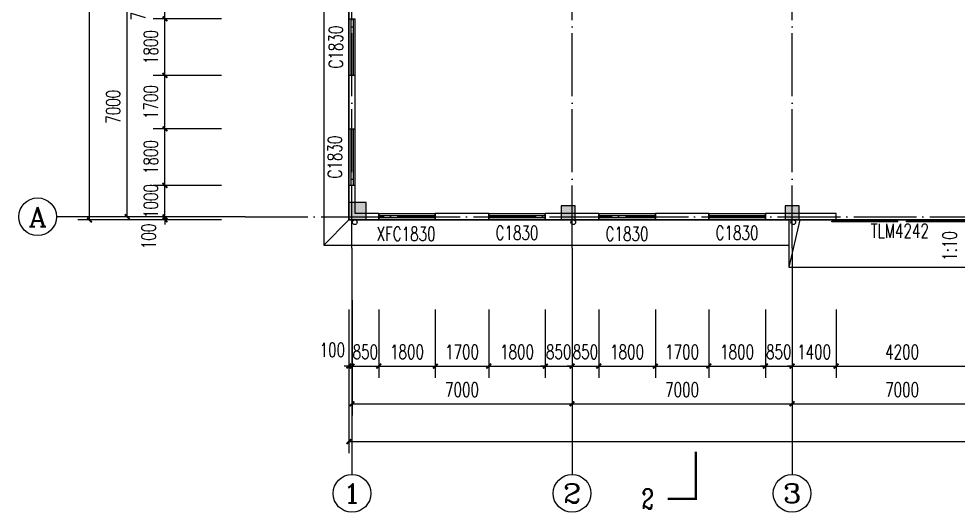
# Model space of a CAD drawing. Extents: x -4747 to 1060961, y -766984 to 396631.
# Drawn here: x 467945 to 497830, y -16063 to -363 of the extents above; entities that cross this region are included whole.
import ezdxf
from ezdxf.enums import TextEntityAlignment as Align

# ---------------------------------------------------------------- set-up
doc = ezdxf.new("R2010")
doc.units = 0
doc.header["$LTSCALE"] = 1000
doc.header["$MEASUREMENT"] = 0
doc.linetypes.add('DOTE', pattern=[2.42, 2, -0.2, 0.02, -0.2])
doc.layers.get('0').update_dxf_attribs({"linetype": 'CONTINUOUS'})
doc.layers.get('DEFPOINTS').update_dxf_attribs({"linetype": 'CONTINUOUS'})
for name, color, linetype in [('AXIS', 3, 'CONTINUOUS'), ('AXIS_TEXT', 7, 'CONTINUOUS'), ('DIM_SYMB', 3, 'CONTINUOUS'), ('DOTE', 1, 'DOTE'), ('PUB_DIM', 3, 'CONTINUOUS'), ('PUB_TEXT', 7, 'CONTINUOUS'), ('WALL', 6, 'CONTINUOUS'), ('WINDOW', 4, 'CONTINUOUS'), ('WINDOW_TEXT', 7, 'CONTINUOUS'), ('剖面填充', 147, 'CONTINUOUS'), ('散水', 2, 'CONTINUOUS'), ('柱', 2, 'CONTINUOUS'), ('柱涂实', 54, 'CONTINUOUS'), ('立面轮廓线', 3, 'CONTINUOUS'), ('雨水管', 2, 'CONTINUOUS'), ('面积计算', 7, 'CONTINUOUS')]:
    doc.layers.add(name, color=color, linetype=linetype)
doc.styles.add('_TCH_AXIS', font='COMPLEX', dxfattribs={"bigfont": 'GBCBIG'})
doc.styles.add('_TCH_DIM', font='SIMPLEX', dxfattribs={"bigfont": 'GBCBIG'})
doc.styles.add('_TCH_LABEL', font='COMPLEX', dxfattribs={"bigfont": 'GBCBIG'})
doc.styles.add('_TCH_WINDOW', font='SIMPLEX', dxfattribs={"height": 3.5, "bigfont": 'GBCBIG'})
doc.styles.add('COMPLEX', font='complex_.ttf')
doc.styles.add('DIM_FONT', font='SIMPLEX', dxfattribs={"width": 0.7, "bigfont": 'GBCBIG'})
doc.dimstyles.new('DIMN150', dxfattribs={"dimscale": 1.5, "dimtxt": 300, "dimasz": 100, "dimexe": 250, "dimexo": 300, "dimgap": 150, "dimtad": 1, "dimdec": 0, "dimzin": 0, "dimtxsty": 'DIM_FONT', "dimblk": 'ARCHTICK', "dimcen": 0.09, "dimclrt": 7, "dimazin": 3, "dimtfac": 1, "dimtdec": 0, "dimtix": 1, "dimtmove": 0, "dimatfit": 3, "dimtolj": 1, "dimtzin": 0})

# ---------------------------------------------------------------- blocks, each defined once
blk = doc.blocks.new('A$C22EA1380')
at = {"layer": '柱涂实'}
for points in [[(550, 0), (550, 550), (0, 550), (0, 0)], [(7200, 0), (7200, 450), (6750, 450), (6750, 0)], [(14325, 0), (14325, 450), (13875, 450), (13875, 0)]]:
    blk.add_hatch(color=256, dxfattribs=at).paths.add_polyline_path(points)
at = {"layer": '柱'}
for points in [[(550, 0), (550, 550), (0, 550), (0, 0)], [(7200, 0), (7200, 450), (6750, 450), (6750, 0)], [(14325, 0), (14325, 450), (13875, 450), (13875, 0)]]:
    blk.add_lwpolyline(points, close=True, dxfattribs=at)
at = {"layer": '柱涂实', "linetype": 'CONTINUOUS'}
for points in [[(550, 0), (550, 550), (0, 550), (0, 0)], [(7200, 0), (7200, 450), (6750, 450), (6750, 0)], [(14325, 0), (14325, 450), (13875, 450), (13875, 0)]]:
    blk.add_lwpolyline(points, close=True, dxfattribs=at)
blk = doc.blocks.new('_ARCHTICK')
at = {"color": 0, "linetype": 'BYBLOCK', "const_width": 0.4}
blk.add_lwpolyline([(-0.5, -0.5), (0.5, 0.5)], dxfattribs=at)
blk = doc.blocks.new('*D1466')
at = {"layer": 'DEFPOINTS', "color": 0}
for p in [(472595, -6663), (474845, -6663), (474845, -6763)]:
    blk.add_point(p, dxfattribs=at)
at = {"layer": 'PUB_DIM', "color": 0}
for p, q in [((472595, -6663), (472595, -6513)), ((474395, -6663), (472220, -6663)), ((474395, -6763), (472220, -6763)), ((472595, -6763), (472595, -6663)), ((472595, -6763), (472595, -6913))]:
    blk.add_line(p, q, dxfattribs=at)
at = {"layer": 'PUB_DIM', "color": 0, "xscale": 150, "yscale": 150, "zscale": 150}
for p, rotation in [((472595, -6663), 270), ((472595, -6763), 90)]:
    blk.add_blockref('_ARCHTICK', p, dxfattribs=dict(at, rotation=rotation))
at = {"layer": 'PUB_DIM', "color": 7, "insert": (472077, -7288), "char_height": 450, "attachment_point": 5, "rotation": 90, "style": 'DIM_FONT'}
blk.add_mtext('\\A1;100', dxfattribs=at)
blk = doc.blocks.new('*D1467')
at = {"layer": 'DEFPOINTS', "color": 0}
for p in [(472595, -5663), (474845, -5663), (474845, -6663)]:
    blk.add_point(p, dxfattribs=at)
at = {"layer": 'PUB_DIM', "color": 0}
for p, q in [((474395, -5663), (472220, -5663)), ((472595, -5663), (472595, -5513)), ((472595, -6663), (472595, -5663)), ((474395, -6663), (472220, -6663)), ((472595, -6663), (472595, -6813))]:
    blk.add_line(p, q, dxfattribs=at)
at = {"layer": 'PUB_DIM', "color": 0, "xscale": 150, "yscale": 150, "zscale": 150}
for p, rotation in [((472595, -5663), 270), ((472595, -6663), 90)]:
    blk.add_blockref('_ARCHTICK', p, dxfattribs=dict(at, rotation=rotation))
at = {"layer": 'PUB_DIM', "color": 7, "insert": (472145, -6163), "char_height": 450, "attachment_point": 5, "rotation": 90, "style": 'DIM_FONT'}
blk.add_mtext('\\A1;1000', dxfattribs=at)
blk = doc.blocks.new('*D1468')
at = {"layer": 'DEFPOINTS', "color": 0}
for p in [(472595, -3863), (474845, -3863), (474845, -5663)]:
    blk.add_point(p, dxfattribs=at)
at = {"layer": 'PUB_DIM', "color": 0}
for p, q in [((474395, -3863), (472220, -3863)), ((472595, -5663), (472595, -3863)), ((474395, -5663), (472220, -5663))]:
    blk.add_line(p, q, dxfattribs=at)
at = {"layer": 'PUB_DIM', "color": 0, "xscale": 150, "yscale": 150, "zscale": 150}
for p, rotation in [((472595, -3863), 90), ((472595, -5663), 270)]:
    blk.add_blockref('_ARCHTICK', p, dxfattribs=dict(at, rotation=rotation))
at = {"layer": 'PUB_DIM', "color": 7, "insert": (472145, -4763), "char_height": 450, "attachment_point": 5, "rotation": 90, "style": 'DIM_FONT'}
blk.add_mtext('\\A1;1800', dxfattribs=at)
blk = doc.blocks.new('*D1469')
at = {"layer": 'DEFPOINTS', "color": 0}
for p in [(472595, -2163), (474845, -2163), (474845, -3863)]:
    blk.add_point(p, dxfattribs=at)
at = {"layer": 'PUB_DIM', "color": 0}
for p, q in [((474395, -2163), (472220, -2163)), ((472595, -3863), (472595, -2163)), ((474395, -3863), (472220, -3863))]:
    blk.add_line(p, q, dxfattribs=at)
at = {"layer": 'PUB_DIM', "color": 0, "xscale": 150, "yscale": 150, "zscale": 150}
for p, rotation in [((472595, -2163), 90), ((472595, -3863), 270)]:
    blk.add_blockref('_ARCHTICK', p, dxfattribs=dict(at, rotation=rotation))
at = {"layer": 'PUB_DIM', "color": 7, "insert": (472145, -3013), "char_height": 450, "attachment_point": 5, "rotation": 90, "style": 'DIM_FONT'}
blk.add_mtext('\\A1;1700', dxfattribs=at)
blk = doc.blocks.new('*D1470')
at = {"layer": 'DEFPOINTS', "color": 0}
for p in [(472595, -363), (474845, -363), (474845, -2163)]:
    blk.add_point(p, dxfattribs=at)
at = {"layer": 'PUB_DIM', "color": 0}
for p, q in [((474395, -363), (472220, -363)), ((472595, -2163), (472595, -363)), ((474395, -2163), (472220, -2163))]:
    blk.add_line(p, q, dxfattribs=at)
at = {"layer": 'PUB_DIM', "color": 0, "xscale": 150, "yscale": 150, "zscale": 150}
for p, rotation in [((472595, -363), 90), ((472595, -2163), 270)]:
    blk.add_blockref('_ARCHTICK', p, dxfattribs=dict(at, rotation=rotation))
at = {"layer": 'PUB_DIM', "color": 7, "insert": (472145, -1263), "char_height": 450, "attachment_point": 5, "rotation": 90, "style": 'DIM_FONT'}
blk.add_mtext('\\A1;1800', dxfattribs=at)
blk = doc.blocks.new('*D1471')
at = {"layer": 'DEFPOINTS', "color": 0}
for p in [(472595, 337), (474845, 337), (474845, -363)]:
    blk.add_point(p, dxfattribs=at)
at = {"layer": 'PUB_DIM', "color": 0}
for p, q in [((474395, 337), (472220, 337)), ((472595, -363), (472595, 337)), ((474395, -363), (472220, -363))]:
    blk.add_line(p, q, dxfattribs=at)
at = {"layer": 'PUB_DIM', "color": 0, "xscale": 150, "yscale": 150, "zscale": 150}
for p, rotation in [((472595, 337), 90), ((472595, -363), 270)]:
    blk.add_blockref('_ARCHTICK', p, dxfattribs=dict(at, rotation=rotation))
at = {"layer": 'PUB_DIM', "color": 7, "insert": (471744, -13), "char_height": 450, "attachment_point": 5, "rotation": 90, "style": 'DIM_FONT'}
blk.add_mtext('\\A1;700', dxfattribs=at)
blk = doc.blocks.new('*D1557')
at = {"layer": 'DEFPOINTS', "color": 0}
for p in [(493945, -9163), (498145, -9163), (498145, -11413)]:
    blk.add_point(p, dxfattribs=at)
at = {"layer": 'PUB_DIM', "color": 0}
for p, q in [((493945, -9613), (493945, -11788)), ((498145, -9613), (498145, -11788)), ((493945, -11413), (498145, -11413))]:
    blk.add_line(p, q, dxfattribs=at)
at = {"layer": 'PUB_DIM', "color": 0, "xscale": 150, "yscale": 150, "zscale": 150, "rotation": 180}
blk.add_blockref('_ARCHTICK', (493945, -11413), dxfattribs=at)
at = {"layer": 'PUB_DIM', "color": 0, "xscale": 150, "yscale": 150, "zscale": 150}
blk.add_blockref('_ARCHTICK', (498145, -11413), dxfattribs=at)
at = {"layer": 'PUB_DIM', "color": 7, "insert": (496045, -10963), "char_height": 450, "attachment_point": 5, "style": 'DIM_FONT'}
blk.add_mtext('\\A1;4200', dxfattribs=at)
blk = doc.blocks.new('*D1558')
at = {"layer": 'DEFPOINTS', "color": 0}
for p in [(492545, -9163), (493945, -9163), (493945, -11413)]:
    blk.add_point(p, dxfattribs=at)
at = {"layer": 'PUB_DIM', "color": 0}
for p, q in [((492545, -9613), (492545, -11788)), ((493945, -9613), (493945, -11788)), ((492545, -11413), (492395, -11413)), ((492545, -11413), (493945, -11413)), ((493945, -11413), (494095, -11413))]:
    blk.add_line(p, q, dxfattribs=at)
at = {"layer": 'PUB_DIM', "color": 0, "xscale": 150, "yscale": 150, "zscale": 150}
blk.add_blockref('_ARCHTICK', (492545, -11413), dxfattribs=at)
at = {"layer": 'PUB_DIM', "color": 0, "xscale": 150, "yscale": 150, "zscale": 150, "rotation": 180}
blk.add_blockref('_ARCHTICK', (493945, -11413), dxfattribs=at)
at = {"layer": 'PUB_DIM', "color": 7, "insert": (493245, -10963), "char_height": 450, "attachment_point": 5, "style": 'DIM_FONT'}
blk.add_mtext('\\A1;1400', dxfattribs=at)
blk = doc.blocks.new('*D1559')
at = {"layer": 'DEFPOINTS', "color": 0}
for p in [(491695, -9163), (492545, -9163), (492545, -11413)]:
    blk.add_point(p, dxfattribs=at)
at = {"layer": 'PUB_DIM', "color": 0}
for p, q in [((491695, -9613), (491695, -11788)), ((492545, -9613), (492545, -11788)), ((491695, -11413), (491545, -11413)), ((491695, -11413), (492545, -11413)), ((492545, -11413), (492695, -11413))]:
    blk.add_line(p, q, dxfattribs=at)
at = {"layer": 'PUB_DIM', "color": 0, "xscale": 150, "yscale": 150, "zscale": 150}
blk.add_blockref('_ARCHTICK', (491695, -11413), dxfattribs=at)
at = {"layer": 'PUB_DIM', "color": 0, "xscale": 150, "yscale": 150, "zscale": 150, "rotation": 180}
blk.add_blockref('_ARCHTICK', (492545, -11413), dxfattribs=at)
at = {"layer": 'PUB_DIM', "color": 7, "insert": (492120, -10963), "char_height": 450, "attachment_point": 5, "style": 'DIM_FONT'}
blk.add_mtext('\\A1;850', dxfattribs=at)
blk = doc.blocks.new('*D1560')
at = {"layer": 'DEFPOINTS', "color": 0}
for p in [(489895, -9163), (491695, -9163), (491695, -11413)]:
    blk.add_point(p, dxfattribs=at)
at = {"layer": 'PUB_DIM', "color": 0}
for p, q in [((489895, -9613), (489895, -11788)), ((491695, -9613), (491695, -11788)), ((489895, -11413), (491695, -11413))]:
    blk.add_line(p, q, dxfattribs=at)
at = {"layer": 'PUB_DIM', "color": 0, "xscale": 150, "yscale": 150, "zscale": 150, "rotation": 180}
blk.add_blockref('_ARCHTICK', (489895, -11413), dxfattribs=at)
at = {"layer": 'PUB_DIM', "color": 0, "xscale": 150, "yscale": 150, "zscale": 150}
blk.add_blockref('_ARCHTICK', (491695, -11413), dxfattribs=at)
at = {"layer": 'PUB_DIM', "color": 7, "insert": (490795, -10963), "char_height": 450, "attachment_point": 5, "style": 'DIM_FONT'}
blk.add_mtext('\\A1;1800', dxfattribs=at)
blk = doc.blocks.new('*D1561')
at = {"layer": 'DEFPOINTS', "color": 0}
for p in [(488195, -9163), (489895, -9163), (489895, -11413)]:
    blk.add_point(p, dxfattribs=at)
at = {"layer": 'PUB_DIM', "color": 0}
for p, q in [((488195, -9613), (488195, -11788)), ((489895, -9613), (489895, -11788)), ((488195, -11413), (489895, -11413))]:
    blk.add_line(p, q, dxfattribs=at)
at = {"layer": 'PUB_DIM', "color": 0, "xscale": 150, "yscale": 150, "zscale": 150, "rotation": 180}
blk.add_blockref('_ARCHTICK', (488195, -11413), dxfattribs=at)
at = {"layer": 'PUB_DIM', "color": 0, "xscale": 150, "yscale": 150, "zscale": 150}
blk.add_blockref('_ARCHTICK', (489895, -11413), dxfattribs=at)
at = {"layer": 'PUB_DIM', "color": 7, "insert": (489045, -10963), "char_height": 450, "attachment_point": 5, "style": 'DIM_FONT'}
blk.add_mtext('\\A1;1700', dxfattribs=at)
blk = doc.blocks.new('*D1562')
at = {"layer": 'DEFPOINTS', "color": 0}
for p in [(486395, -9163), (488195, -9163), (488195, -11413)]:
    blk.add_point(p, dxfattribs=at)
at = {"layer": 'PUB_DIM', "color": 0}
for p, q in [((486395, -9613), (486395, -11788)), ((488195, -9613), (488195, -11788)), ((486395, -11413), (488195, -11413))]:
    blk.add_line(p, q, dxfattribs=at)
at = {"layer": 'PUB_DIM', "color": 0, "xscale": 150, "yscale": 150, "zscale": 150, "rotation": 180}
blk.add_blockref('_ARCHTICK', (486395, -11413), dxfattribs=at)
at = {"layer": 'PUB_DIM', "color": 0, "xscale": 150, "yscale": 150, "zscale": 150}
blk.add_blockref('_ARCHTICK', (488195, -11413), dxfattribs=at)
at = {"layer": 'PUB_DIM', "color": 7, "insert": (487295, -10963), "char_height": 450, "attachment_point": 5, "style": 'DIM_FONT'}
blk.add_mtext('\\A1;1800', dxfattribs=at)
blk = doc.blocks.new('*D1563')
at = {"layer": 'DEFPOINTS', "color": 0}
for p in [(485545, -9163), (486395, -9163), (486395, -11413)]:
    blk.add_point(p, dxfattribs=at)
at = {"layer": 'PUB_DIM', "color": 0}
for p, q in [((485545, -9613), (485545, -11788)), ((486395, -9613), (486395, -11788)), ((485545, -11413), (485395, -11413)), ((485545, -11413), (486395, -11413)), ((486395, -11413), (486545, -11413))]:
    blk.add_line(p, q, dxfattribs=at)
at = {"layer": 'PUB_DIM', "color": 0, "xscale": 150, "yscale": 150, "zscale": 150}
blk.add_blockref('_ARCHTICK', (485545, -11413), dxfattribs=at)
at = {"layer": 'PUB_DIM', "color": 0, "xscale": 150, "yscale": 150, "zscale": 150, "rotation": 180}
blk.add_blockref('_ARCHTICK', (486395, -11413), dxfattribs=at)
at = {"layer": 'PUB_DIM', "color": 7, "insert": (485970, -10963), "char_height": 450, "attachment_point": 5, "style": 'DIM_FONT'}
blk.add_mtext('\\A1;850', dxfattribs=at)
blk = doc.blocks.new('*D1564')
at = {"layer": 'DEFPOINTS', "color": 0}
for p in [(484695, -9163), (485545, -9163), (485545, -11413)]:
    blk.add_point(p, dxfattribs=at)
at = {"layer": 'PUB_DIM', "color": 0}
for p, q in [((484695, -9613), (484695, -11788)), ((485545, -9613), (485545, -11788)), ((484695, -11413), (484545, -11413)), ((484695, -11413), (485545, -11413)), ((485545, -11413), (485695, -11413))]:
    blk.add_line(p, q, dxfattribs=at)
at = {"layer": 'PUB_DIM', "color": 0, "xscale": 150, "yscale": 150, "zscale": 150}
blk.add_blockref('_ARCHTICK', (484695, -11413), dxfattribs=at)
at = {"layer": 'PUB_DIM', "color": 0, "xscale": 150, "yscale": 150, "zscale": 150, "rotation": 180}
blk.add_blockref('_ARCHTICK', (485545, -11413), dxfattribs=at)
at = {"layer": 'PUB_DIM', "color": 7, "insert": (485120, -10963), "char_height": 450, "attachment_point": 5, "style": 'DIM_FONT'}
blk.add_mtext('\\A1;850', dxfattribs=at)
blk = doc.blocks.new('*D1565')
at = {"layer": 'DEFPOINTS', "color": 0}
for p in [(482895, -9163), (484695, -9163), (484695, -11413)]:
    blk.add_point(p, dxfattribs=at)
at = {"layer": 'PUB_DIM', "color": 0}
for p, q in [((482895, -9613), (482895, -11788)), ((484695, -9613), (484695, -11788)), ((482895, -11413), (484695, -11413))]:
    blk.add_line(p, q, dxfattribs=at)
at = {"layer": 'PUB_DIM', "color": 0, "xscale": 150, "yscale": 150, "zscale": 150, "rotation": 180}
blk.add_blockref('_ARCHTICK', (482895, -11413), dxfattribs=at)
at = {"layer": 'PUB_DIM', "color": 0, "xscale": 150, "yscale": 150, "zscale": 150}
blk.add_blockref('_ARCHTICK', (484695, -11413), dxfattribs=at)
at = {"layer": 'PUB_DIM', "color": 7, "insert": (483795, -10963), "char_height": 450, "attachment_point": 5, "style": 'DIM_FONT'}
blk.add_mtext('\\A1;1800', dxfattribs=at)
blk = doc.blocks.new('*D1566')
at = {"layer": 'DEFPOINTS', "color": 0}
for p in [(481195, -9163), (482895, -9163), (482895, -11413)]:
    blk.add_point(p, dxfattribs=at)
at = {"layer": 'PUB_DIM', "color": 0}
for p, q in [((481195, -9613), (481195, -11788)), ((482895, -9613), (482895, -11788)), ((481195, -11413), (482895, -11413))]:
    blk.add_line(p, q, dxfattribs=at)
at = {"layer": 'PUB_DIM', "color": 0, "xscale": 150, "yscale": 150, "zscale": 150, "rotation": 180}
blk.add_blockref('_ARCHTICK', (481195, -11413), dxfattribs=at)
at = {"layer": 'PUB_DIM', "color": 0, "xscale": 150, "yscale": 150, "zscale": 150}
blk.add_blockref('_ARCHTICK', (482895, -11413), dxfattribs=at)
at = {"layer": 'PUB_DIM', "color": 7, "insert": (482045, -10963), "char_height": 450, "attachment_point": 5, "style": 'DIM_FONT'}
blk.add_mtext('\\A1;1700', dxfattribs=at)
blk = doc.blocks.new('*D1567')
at = {"layer": 'DEFPOINTS', "color": 0}
for p in [(479395, -9163), (481195, -9163), (481195, -11413)]:
    blk.add_point(p, dxfattribs=at)
at = {"layer": 'PUB_DIM', "color": 0}
for p, q in [((479395, -9613), (479395, -11788)), ((481195, -9613), (481195, -11788)), ((479395, -11413), (481195, -11413))]:
    blk.add_line(p, q, dxfattribs=at)
at = {"layer": 'PUB_DIM', "color": 0, "xscale": 150, "yscale": 150, "zscale": 150, "rotation": 180}
blk.add_blockref('_ARCHTICK', (479395, -11413), dxfattribs=at)
at = {"layer": 'PUB_DIM', "color": 0, "xscale": 150, "yscale": 150, "zscale": 150}
blk.add_blockref('_ARCHTICK', (481195, -11413), dxfattribs=at)
at = {"layer": 'PUB_DIM', "color": 7, "insert": (480295, -10963), "char_height": 450, "attachment_point": 5, "style": 'DIM_FONT'}
blk.add_mtext('\\A1;1800', dxfattribs=at)
blk = doc.blocks.new('*D1568')
at = {"layer": 'DEFPOINTS', "color": 0}
for p in [(478545, -9163), (479395, -9163), (479395, -11413)]:
    blk.add_point(p, dxfattribs=at)
at = {"layer": 'PUB_DIM', "color": 0}
for p, q in [((478545, -9613), (478545, -11788)), ((479395, -9613), (479395, -11788)), ((478545, -11413), (478395, -11413)), ((478545, -11413), (479395, -11413)), ((479395, -11413), (479545, -11413))]:
    blk.add_line(p, q, dxfattribs=at)
at = {"layer": 'PUB_DIM', "color": 0, "xscale": 150, "yscale": 150, "zscale": 150}
blk.add_blockref('_ARCHTICK', (478545, -11413), dxfattribs=at)
at = {"layer": 'PUB_DIM', "color": 0, "xscale": 150, "yscale": 150, "zscale": 150, "rotation": 180}
blk.add_blockref('_ARCHTICK', (479395, -11413), dxfattribs=at)
at = {"layer": 'PUB_DIM', "color": 7, "insert": (478970, -10963), "char_height": 450, "attachment_point": 5, "style": 'DIM_FONT'}
blk.add_mtext('\\A1;850', dxfattribs=at)
blk = doc.blocks.new('*D1569')
at = {"layer": 'DEFPOINTS', "color": 0}
for p in [(478445, -9163), (478545, -9163), (478545, -11413)]:
    blk.add_point(p, dxfattribs=at)
at = {"layer": 'PUB_DIM', "color": 0}
for p, q in [((478445, -9613), (478445, -11788)), ((478545, -9613), (478545, -11788)), ((478445, -11413), (478295, -11413)), ((478445, -11413), (478545, -11413)), ((478545, -11413), (478695, -11413))]:
    blk.add_line(p, q, dxfattribs=at)
at = {"layer": 'PUB_DIM', "color": 0, "xscale": 150, "yscale": 150, "zscale": 150}
blk.add_blockref('_ARCHTICK', (478445, -11413), dxfattribs=at)
at = {"layer": 'PUB_DIM', "color": 0, "xscale": 150, "yscale": 150, "zscale": 150, "rotation": 180}
blk.add_blockref('_ARCHTICK', (478545, -11413), dxfattribs=at)
at = {"layer": 'PUB_DIM', "color": 7, "insert": (477920, -10896), "char_height": 450, "attachment_point": 5, "style": 'DIM_FONT'}
blk.add_mtext('\\A1;100', dxfattribs=at)
blk = doc.blocks.new('*D1577')
at = {"layer": 'AXIS', "color": 0}
for p, q in [((474695, 337), (471020, 337)), ((471395, -6663), (471395, 337)), ((474695, -6663), (471020, -6663))]:
    blk.add_line(p, q, dxfattribs=at)
at = {"layer": 'DEFPOINTS', "color": 0}
for p in [(471395, 337), (475145, 337), (475145, -6663)]:
    blk.add_point(p, dxfattribs=at)
at = {"layer": 'AXIS', "color": 0, "xscale": 150, "yscale": 150, "zscale": 150}
for p, rotation in [((471395, 337), 90), ((471395, -6663), 270)]:
    blk.add_blockref('_ARCHTICK', p, dxfattribs=dict(at, rotation=rotation))
at = {"layer": 'AXIS', "color": 7, "insert": (470945, -3163), "char_height": 450, "attachment_point": 5, "rotation": 90, "style": 'DIM_FONT'}
blk.add_mtext('\\A1;7000', dxfattribs=at)
blk = doc.blocks.new('*D1585')
at = {"layer": 'AXIS', "color": 0}
for p, q in [((474395, 35437), (469820, 35437)), ((470195, -6763), (470195, 35437)), ((474395, -6763), (469820, -6763))]:
    blk.add_line(p, q, dxfattribs=at)
at = {"layer": 'DEFPOINTS', "color": 0}
for p in [(470195, 35437), (474845, 35437), (474845, -6763)]:
    blk.add_point(p, dxfattribs=at)
at = {"layer": 'AXIS', "color": 0, "xscale": 150, "yscale": 150, "zscale": 150}
for p, rotation in [((470195, 35437), 90), ((470195, -6763), 270)]:
    blk.add_blockref('_ARCHTICK', p, dxfattribs=dict(at, rotation=rotation))
at = {"layer": 'AXIS', "color": 7, "insert": (469745, 14337), "char_height": 450, "attachment_point": 5, "rotation": 90, "style": 'DIM_FONT'}
blk.add_mtext('\\A1;42200', dxfattribs=at)
blk = doc.blocks.new('*D1603')
at = {"layer": 'AXIS', "color": 0}
for p, q in [((478545, -9313), (478545, -12988)), ((485545, -9313), (485545, -12988)), ((478545, -12613), (485545, -12613))]:
    blk.add_line(p, q, dxfattribs=at)
at = {"layer": 'DEFPOINTS', "color": 0}
for p in [(478545, -8863), (485545, -8863), (485545, -12613)]:
    blk.add_point(p, dxfattribs=at)
at = {"layer": 'AXIS', "color": 0, "xscale": 150, "yscale": 150, "zscale": 150, "rotation": 180}
blk.add_blockref('_ARCHTICK', (478545, -12613), dxfattribs=at)
at = {"layer": 'AXIS', "color": 0, "xscale": 150, "yscale": 150, "zscale": 150}
blk.add_blockref('_ARCHTICK', (485545, -12613), dxfattribs=at)
at = {"layer": 'AXIS', "color": 7, "insert": (482045, -12163), "char_height": 450, "attachment_point": 5, "style": 'DIM_FONT'}
blk.add_mtext('\\A1;7000', dxfattribs=at)
blk = doc.blocks.new('*D1604')
at = {"layer": 'AXIS', "color": 0}
for p, q in [((485545, -9313), (485545, -12988)), ((492545, -9313), (492545, -12988)), ((485545, -12613), (492545, -12613))]:
    blk.add_line(p, q, dxfattribs=at)
at = {"layer": 'DEFPOINTS', "color": 0}
for p in [(485545, -8863), (492545, -8863), (492545, -12613)]:
    blk.add_point(p, dxfattribs=at)
at = {"layer": 'AXIS', "color": 0, "xscale": 150, "yscale": 150, "zscale": 150, "rotation": 180}
blk.add_blockref('_ARCHTICK', (485545, -12613), dxfattribs=at)
at = {"layer": 'AXIS', "color": 0, "xscale": 150, "yscale": 150, "zscale": 150}
blk.add_blockref('_ARCHTICK', (492545, -12613), dxfattribs=at)
at = {"layer": 'AXIS', "color": 7, "insert": (489045, -12163), "char_height": 450, "attachment_point": 5, "style": 'DIM_FONT'}
blk.add_mtext('\\A1;7000', dxfattribs=at)
blk = doc.blocks.new('*D1605')
at = {"layer": 'AXIS', "color": 0}
for p, q in [((492545, -9313), (492545, -12988)), ((499545, -9313), (499545, -12988)), ((492545, -12613), (499545, -12613))]:
    blk.add_line(p, q, dxfattribs=at)
at = {"layer": 'DEFPOINTS', "color": 0}
for p in [(492545, -8863), (499545, -8863), (499545, -12613)]:
    blk.add_point(p, dxfattribs=at)
at = {"layer": 'AXIS', "color": 0, "xscale": 150, "yscale": 150, "zscale": 150, "rotation": 180}
blk.add_blockref('_ARCHTICK', (492545, -12613), dxfattribs=at)
at = {"layer": 'AXIS', "color": 0, "xscale": 150, "yscale": 150, "zscale": 150}
blk.add_blockref('_ARCHTICK', (499545, -12613), dxfattribs=at)
at = {"layer": 'AXIS', "color": 7, "insert": (496045, -12163), "char_height": 450, "attachment_point": 5, "style": 'DIM_FONT'}
blk.add_mtext('\\A1;7000', dxfattribs=at)
blk = doc.blocks.new('*D1619')
at = {"layer": 'AXIS', "color": 0}
for p, q in [((478445, -9613), (478445, -14188)), ((578945, -9613), (578945, -14188)), ((478445, -13813), (578945, -13813))]:
    blk.add_line(p, q, dxfattribs=at)
at = {"layer": 'DEFPOINTS', "color": 0}
for p in [(478445, -9163), (578945, -9163), (578945, -13813)]:
    blk.add_point(p, dxfattribs=at)
at = {"layer": 'AXIS', "color": 0, "xscale": 150, "yscale": 150, "zscale": 150, "rotation": 180}
blk.add_blockref('_ARCHTICK', (478445, -13813), dxfattribs=at)
at = {"layer": 'AXIS', "color": 0, "xscale": 150, "yscale": 150, "zscale": 150}
blk.add_blockref('_ARCHTICK', (578945, -13813), dxfattribs=at)
at = {"layer": 'AXIS', "color": 7, "insert": (528695, -13363), "char_height": 450, "attachment_point": 5, "style": 'DIM_FONT'}
blk.add_mtext('\\A1;100500', dxfattribs=at)
blk = doc.blocks.new('$WINLIB2D$00000001')
at = {"color": 0}
for points in [[(-0.5, 0.5), (-0.5, -0.5)], [(-0.5, 0.5), (0.5, 0.5)], [(0.5, -0.5), (0.5, 0.5)], [(0.5, 0.167), (-0.5, 0.167)], [(0.5, -0.167), (-0.5, -0.167)], [(-0.5, -0.5), (0.5, -0.5)]]:
    blk.add_lwpolyline(points, dxfattribs=at)
blk = doc.blocks.new('$DORLIB2D$00000127')
at = {"color": 0, "linetype": 'CONTINUOUS'}
for p, q in [((-0.0333, 0.7949, -93.75), (-0.5333, 0.7949, -93.75)), ((-0.5333, 0.7949, -93.75), (-0.5333, 0.6904, -93.75)), ((-0.0333, 0.7949, -93.75), (-0.0333, 0.6904, -93.75)), ((0.0333, 0.7949, -93.75), (0.0333, 0.6904, -93.75)), ((0.5333, 0.7949, -93.75), (0.0333, 0.7949, -93.75)), ((0.5333, 0.7949, -93.75), (0.5333, 0.6904, -93.75)), ((-0.0333, 0.6904, -93.75), (-0.5333, 0.6904, -93.75)), ((0.5333, 0.6904, -93.75), (0.0333, 0.6904, -93.75)), ((0.5, 0.5, -93.75), (-0.5, 0.5, -93.75))]:
    blk.add_line(p, q, dxfattribs=at)
blk = doc.blocks.new('_AXISO')
blk.add_circle((0, 0), 0.5)
at = {"layer": 'AXIS_TEXT', "style": 'COMPLEX', "width": 1.041667}
blk.add_attdef('A', text='', height=0.56, dxfattribs=at).set_placement((-0.25, -0.28), (0.25, -0.28), align=Align.FIT)

msp = doc.modelspace()

# ---------------------------------------------------------------- linework, layer by layer
at = {"layer": 'AXIS'}
for p, q in [((475144.9, -6663), (469144.9, -6663)), ((478544.9, -7663), (478544.9, -14863)), ((485544.9, -7663), (485544.9, -14863)), ((492544.9, -7663), (492544.9, -14863))]:
    msp.add_line(p, q, dxfattribs=at)
at = {"layer": 'DIM_SYMB', "const_width": 75}
msp.add_lwpolyline([(489485.6, -14141.3), (489485.6, -15641.3), (488585.6, -15641.3)], dxfattribs=at)
at = {"layer": 'DOTE'}
for p, q in [((478544.9, -7663), (478544.9, 36337)), ((485544.9, -7663), (485544.9, 36337)), ((492544.9, -7663), (492544.9, 36337)), ((475144.9, -6663), (579844.9, -6663))]:
    msp.add_line(p, q, dxfattribs=at)
at = {"layer": 'WALL'}
for p, q in [((478644.9, -2163), (478444.9, -2163)), ((478444.9, -2163), (478444.9, -3863)), ((478644.9, -3863), (478644.9, -2163)), ((478444.9, -3863), (478644.9, -3863)), ((478644.9, -5663), (478444.9, -5663)), ((478444.9, -5663), (478444.9, -6763)), ((478644.9, -6563), (478644.9, -5663)), ((479394.9, -6563), (478644.9, -6563)), ((479394.9, -6763), (479394.9, -6563)), ((482894.9, -6563), (481194.9, -6563)), ((481194.9, -6563), (481194.9, -6763)), ((482894.9, -6763), (482894.9, -6563)), ((486394.9, -6563), (484694.9, -6563)), ((484694.9, -6563), (484694.9, -6763)), ((486394.9, -6763), (486394.9, -6563)), ((489894.9, -6563), (488194.9, -6563)), ((488194.9, -6563), (488194.9, -6763)), ((489894.9, -6763), (489894.9, -6563)), ((493944.9, -6563), (491694.9, -6563)), ((491694.9, -6563), (491694.9, -6763)), ((493944.9, -6763), (493944.9, -6563)), ((478444.9, -6763), (479394.9, -6763)), ((481194.9, -6763), (482894.9, -6763)), ((484694.9, -6763), (486394.9, -6763)), ((488194.9, -6763), (489894.9, -6763)), ((491694.9, -6763), (493944.9, -6763))]:
    msp.add_line(p, q, dxfattribs=at)
at = {"layer": '剖面填充'}
msp.add_lwpolyline([(576944.9, -6763), (478444.9, -6763), (478444.9, 35437), (576944.9, 35437)], close=True, dxfattribs=at)
at = {"layer": '散水'}
for points in [[(477644.9, 7237), (477644.9, -7563), (492444.9, -7563)], [(478444.9, -6764.9), (477644.9, -7563)], [(492444.9, -6763), (492444.9, -8263), (504144.9, -8263), (504144.9, -6763)], [(492794.9, -6763), (492444.9, -8263)]]:
    msp.add_lwpolyline(points, dxfattribs=at)
at = {"layer": '立面轮廓线'}
msp.add_lwpolyline([(478444.9, -6763), (576944.9, -6763), (576944.9, 35437), (478444.9, 35437), (478444.9, -6763)], dxfattribs=at)
at = {"layer": '雨水管'}
for centre in [(478633, -6838), (485583, -6838), (492583, -6838)]:
    msp.add_circle(centre, 75, dxfattribs=at)

# ---------------------------------------------------------------- block references
at = {"layer": 'AXIS'}
ref = msp.add_blockref('_AXISO', (468544.9, -6663), dxfattribs=dict(at, xscale=1200, yscale=1200, zscale=1200))
ref.add_attrib('A', 'A', dxfattribs={"layer": 'AXIS_TEXT', "height": 612, "style": '_TCH_AXIS', "width": 1.096879}).set_placement((468257.2, -6969), (468832.6, -6969), align=Align.FIT)
ref = msp.add_blockref('_AXISO', (478544.9, -15463), dxfattribs=dict(at, xscale=1200, yscale=1200, zscale=1200))
ref.add_attrib('A', '1', dxfattribs={"layer": 'AXIS_TEXT', "height": 612, "style": '_TCH_AXIS', "width": 2.193758}).set_placement((478257.2, -15769), (478832.6, -15769), align=Align.FIT)
ref = msp.add_blockref('_AXISO', (485544.9, -15463), dxfattribs=dict(at, xscale=1200, yscale=1200, zscale=1200))
ref.add_attrib('A', '2', dxfattribs={"layer": 'AXIS_TEXT', "height": 612, "style": '_TCH_AXIS', "width": 1.410273}).set_placement((485257.2, -15769), (485832.6, -15769), align=Align.FIT)
ref = msp.add_blockref('_AXISO', (492544.9, -15463), dxfattribs=dict(at, xscale=1200, yscale=1200, zscale=1200))
ref.add_attrib('A', '3', dxfattribs={"layer": 'AXIS_TEXT', "height": 612, "style": '_TCH_AXIS', "width": 1.410273}).set_placement((492257.2, -15769), (492832.6, -15769), align=Align.FIT)
at = {"layer": 'WINDOW'}
ref = msp.add_blockref('$WINLIB2D$00000001', (478544.9, -1263), dxfattribs=dict(at, xscale=1800, yscale=-200, zscale=1800, rotation=90))
ref.add_attrib('A', 'C1830', (478255.5, -1945.5), dxfattribs={"layer": 'WINDOW_TEXT', "height": 446.25, "rotation": 90, "style": '_TCH_WINDOW', "width": 0.705882})
ref = msp.add_blockref('$WINLIB2D$00000001', (478544.9, -4763), dxfattribs=dict(at, xscale=1800, yscale=-200, zscale=1800, rotation=90))
ref.add_attrib('A', 'C1830', (478223.2, -5445.5), dxfattribs={"layer": 'WINDOW_TEXT', "height": 446.25, "rotation": 90, "style": '_TCH_WINDOW', "width": 0.705882})
ref = msp.add_blockref('$WINLIB2D$00000001', (480294.9, -6663), dxfattribs=dict(at, xscale=-1800, yscale=-200, zscale=-1800, rotation=180))
ref.add_attrib('A', 'XFC1830', (479327.4, -7431), dxfattribs={"layer": 'WINDOW_TEXT', "height": 446.25, "style": '_TCH_WINDOW', "width": 0.705882})
ref = msp.add_blockref('$WINLIB2D$00000001', (483794.9, -6663), dxfattribs=dict(at, xscale=-1800, yscale=-200, zscale=-1800, rotation=180))
ref.add_attrib('A', 'C1830', (483112.4, -7398.6), dxfattribs={"layer": 'WINDOW_TEXT', "height": 446.25, "style": '_TCH_WINDOW', "width": 0.705882})
ref = msp.add_blockref('$WINLIB2D$00000001', (487294.9, -6663), dxfattribs=dict(at, xscale=-1800, yscale=-200, zscale=-1800, rotation=180))
ref.add_attrib('A', 'C1830', (486612.4, -7431), dxfattribs={"layer": 'WINDOW_TEXT', "height": 446.25, "style": '_TCH_WINDOW', "width": 0.705882})
ref = msp.add_blockref('$WINLIB2D$00000001', (490794.9, -6663), dxfattribs=dict(at, xscale=-1800, yscale=-200, zscale=-1800, rotation=180))
ref.add_attrib('A', 'C1830', (490112.4, -7398.6), dxfattribs={"layer": 'WINDOW_TEXT', "height": 446.25, "style": '_TCH_WINDOW', "width": 0.705882})
ref = msp.add_blockref('$DORLIB2D$00000127', (496044.9, -6663), dxfattribs=dict(at, xscale=-4200, yscale=200, zscale=-4200, rotation=180))
ref.add_attrib('A', 'TLM4242', (495047.4, -7329.2), dxfattribs={"layer": 'WINDOW_TEXT', "height": 446.25, "style": '_TCH_WINDOW', "width": 0.705882})
at = {"layer": '面积计算'}
msp.add_blockref('A$C22EA1380', (478444.9, -6763), dxfattribs=at)

# ---------------------------------------------------------------- texts
at = {"layer": 'PUB_TEXT', "style": '_TCH_DIM', "width": 0.705882}
msp.add_text('1:10', height=446.25, rotation=90, dxfattribs=at).set_placement((497780.8, -8065.9))
at = {"layer": 'PUB_TEXT', "style": '_TCH_LABEL', "width": 0.705882}
msp.add_text('2', height=637.5, dxfattribs=at).set_placement((487760.4, -15960.1))

# ---------------------------------------------------------------- dimensions: what is measured, and where the dimension line sits
at = {"layer": 'AXIS'}
for p1, p2, distance, picture, middle in [((474844.9, -6763), (474844.9, 35437), 4650, '*D1585', (469744.9, 14337)), ((475144.9, -6663), (475144.9, 337), 3750, '*D1577', (470944.9, -3163)), ((478544.9, -8863), (485544.9, -8863), -3750, '*D1603', (482044.9, -12163)), ((485544.9, -8863), (492544.9, -8863), -3750, '*D1604', (489044.9, -12163)), ((492544.9, -8863), (499544.9, -8863), -3750, '*D1605', (496044.9, -12163)), ((478444.9, -9163), (578944.9, -9163), -4650, '*D1619', (528694.9, -13363))]:
    dim = msp.add_aligned_dim(p1=p1, p2=p2, distance=distance, dimstyle='DIMN150', dxfattribs=at)
    dim.commit()
    dim.dimension.update_dxf_attribs({"geometry": picture, "text_midpoint": middle})
at = {"layer": 'PUB_DIM'}
for base, p1, p2, angle, picture, middle in [((472594.9, 337), (474844.9, -363), (474844.9, 337), 90, '*D1471', (471743.7, -13)), ((472594.9, -6663), (474844.9, -6763), (474844.9, -6663), 90, '*D1466', (472077.4, -7288)), ((478544.9, -11413), (478444.9, -9163), (478544.9, -9163), 0, '*D1569', (477919.9, -10895.5))]:
    dim = msp.add_linear_dim(base=base, p1=p1, p2=p2, angle=angle, dimstyle='DIMN150', dxfattribs=at)
    dim.commit()
    dim.dimension.update_dxf_attribs({"geometry": picture, "text_midpoint": middle, "dimtype": 129})
for p1, p2, distance, picture, middle in [((474844.9, -2163), (474844.9, -363), 2250, '*D1470', (472144.9, -1263)), ((474844.9, -3863), (474844.9, -2163), 2250, '*D1469', (472144.9, -3013)), ((474844.9, -5663), (474844.9, -3863), 2250, '*D1468', (472144.9, -4763)), ((474844.9, -6663), (474844.9, -5663), 2250, '*D1467', (472144.9, -6163)), ((478544.9, -9163), (479394.9, -9163), -2250, '*D1568', (478969.9, -10963)), ((479394.9, -9163), (481194.9, -9163), -2250, '*D1567', (480294.9, -10963)), ((481194.9, -9163), (482894.9, -9163), -2250, '*D1566', (482044.9, -10963)), ((482894.9, -9163), (484694.9, -9163), -2250, '*D1565', (483794.9, -10963)), ((484694.9, -9163), (485544.9, -9163), -2250, '*D1564', (485119.9, -10963)), ((485544.9, -9163), (486394.9, -9163), -2250, '*D1563', (485969.9, -10963)), ((486394.9, -9163), (488194.9, -9163), -2250, '*D1562', (487294.9, -10963)), ((488194.9, -9163), (489894.9, -9163), -2250, '*D1561', (489044.9, -10963)), ((489894.9, -9163), (491694.9, -9163), -2250, '*D1560', (490794.9, -10963)), ((491694.9, -9163), (492544.9, -9163), -2250, '*D1559', (492119.9, -10963)), ((492544.9, -9163), (493944.9, -9163), -2250, '*D1558', (493244.9, -10963)), ((493944.9, -9163), (498144.9, -9163), -2250, '*D1557', (496044.9, -10963))]:
    dim = msp.add_aligned_dim(p1=p1, p2=p2, distance=distance, dimstyle='DIMN150', dxfattribs=at)
    dim.commit()
    dim.dimension.update_dxf_attribs({"geometry": picture, "text_midpoint": middle})

doc.saveas('drawing.dxf')
